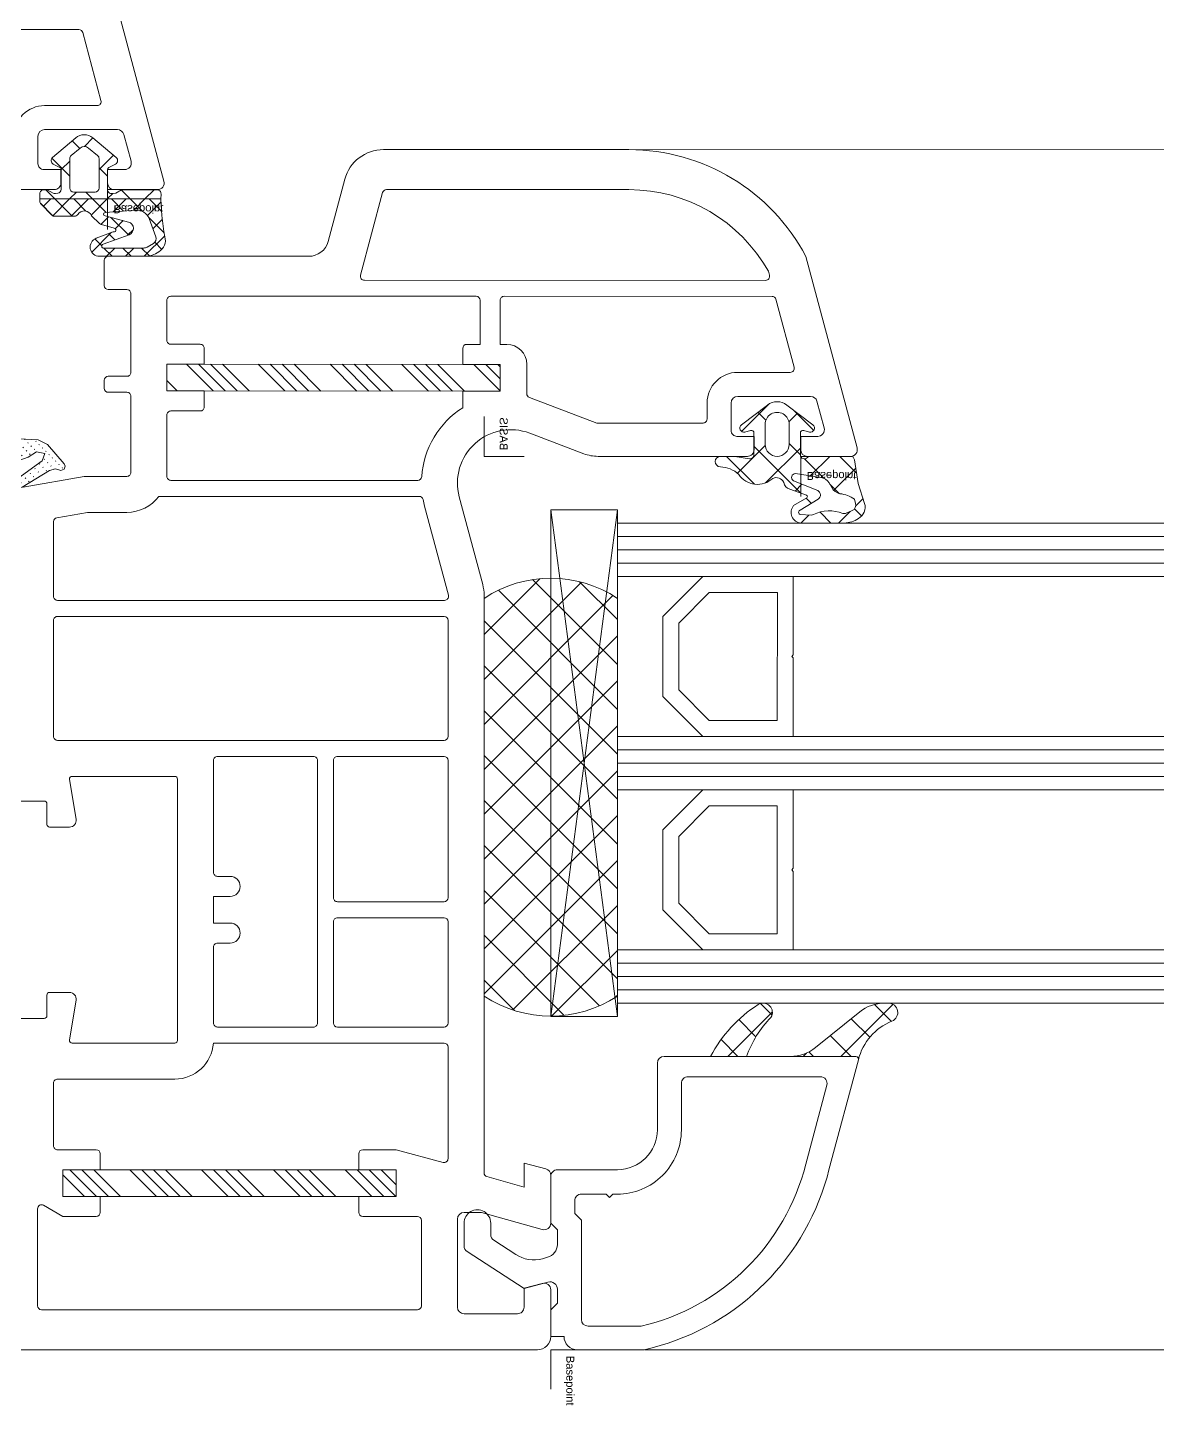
# Model space of a CAD drawing. Header units: millimetres. Extents: x 2258 to 5600, y 711 to 2563.
# Drawn here: x 2734.311 to 2737.586, y 2005.667 to 2009.659 of the extents above; entities that cross this region are included whole.
import ezdxf

# ---------------------------------------------------------------- set-up
doc = ezdxf.new("R2010")
doc.units = ezdxf.units.MM
for name, color, linetype, lineweight in [('FP_A_DOOR_WIN', 140, 'Continuous', 18), ('PQI-A-IN-ELEV-LGHT', 201, 'Continuous', 5), ('WAL', 7, 'Continuous', 30)]:
    doc.layers.add(name, color=color, linetype=linetype, lineweight=lineweight)
doc.styles.get("Standard").update_dxf_attribs({"font": 'arial.ttf'})
pattern_1 = [(135, (-4.599427157802303, -2.000253202709217), (1.414213562373095, 1.414213562373094), []), (44.99999999999997, (-4.599427157802303, -2.000253202709217), (1.414213562373095, -1.414213562373095), [])]

# ---------------------------------------------------------------- blocks, each defined once
blk = doc.blocks.new('*X86')
at = {"color": 0}
for p, q in [((31.19993464295712, -72.6786784701504), (31.97808007457636, -71.90053303853117)), ((32.67215374721784, -73.90053303853122), (34.67215374721786, -71.9005330385312)), ((33.5701797472178, -73.90053303853122), (35.57017974721782, -71.9005330385312)), ((34.46820574721787, -73.90053303853122), (36.46820574721791, -71.9005330385312)), ((35.36623374721781, -73.90053303853122), (37.36623374721785, -71.9005330385312)), ((38.06030741985939, -73.90053303853117), (40.06030741985934, -71.9005330385312)), ((38.95833341985932, -73.9005330385312), (40.95833341985929, -71.9005330385312)), ((39.85635941985942, -73.90053303853117), (41.85635941985938, -71.9005330385312)), ((40.75438741985936, -73.90053303853117), (42.75438741985934, -71.9005330385312)), ((43.44846109250081, -73.9005330385312), (45.44846109250085, -71.90053303853117)), ((44.34648709250078, -73.9005330385312), (46.34648709250081, -71.90053303853117)), ((45.24451309250085, -73.9005330385312), (47.24451309250087, -71.90053303853117)), ((46.14254109250079, -73.9005330385312), (48.14254109250082, -71.90053303853117)), ((48.83661476514236, -73.9005330385312), (50.83661476514234, -71.90053303853122)), ((49.73464076514229, -73.90053303853122), (51.73464076514229, -71.90053303853122)), ((50.6326667651424, -73.9005330385312), (52.63266676514238, -71.90053303853122)), ((51.53069476514231, -73.90053303853122), (53.53069476514233, -71.90053303853122)), ((54.22476843778382, -73.90053303853122), (56.19992510621398, -71.92537637010105)), ((55.12279443778377, -73.90053303853122), (56.19992510621395, -72.82340237010098)), ((56.02082043778384, -73.90053303853122), (56.19992510621395, -73.72142837010112))]:
    blk.add_line(p, q, dxfattribs=at)
blk = doc.blocks.new('*X87')
at = {"color": 0}
for p, q in [((23.39988581483212, -13.12680322657752), (25.02614989936285, -11.50053914204682)), ((23.92417589936278, -13.50053914204682), (25.92417589936281, -11.50053914204682)), ((24.82220189936285, -13.50053914204682), (26.82220189936288, -11.50053914204682)), ((25.72022989936281, -13.50053914204682), (27.72022989936284, -11.50053914204682)), ((28.41430357200433, -13.50053914204685), (30.41430357200435, -11.50053914204682)), ((29.3123295720043, -13.50053914204685), (31.31232957200428, -11.50053914204685)), ((30.21035557200438, -13.50053914204685), (32.21035557200437, -11.50053914204682)), ((31.10838357200433, -13.50053914204685), (33.1083835720043, -11.50053914204685)), ((33.80245724464581, -13.50053914204682), (35.80245724464584, -11.50053914204682)), ((34.70048324464577, -13.50053914204682), (36.7004832446458, -11.50053914204682)), ((35.59850924464585, -13.50053914204682), (37.59850924464587, -11.50053914204682)), ((36.49653724464579, -13.50053914204682), (38.49653724464583, -11.50053914204682)), ((39.19061091728729, -13.50053914204682), (41.19061091728729, -11.50053914204679)), ((40.08863691728726, -13.50053914204682), (42.08863691728722, -11.50053914204682)), ((40.98666291728732, -13.50053914204682), (42.98666291728733, -11.50053914204679)), ((41.88469091728729, -13.50053914204682), (43.88469091728725, -11.50053914204682)), ((44.57876458992878, -13.50053914204682), (46.57876458992881, -11.50053914204682)), ((45.47679058992874, -13.50053914204682), (47.47679058992878, -11.50053914204682)), ((46.37481658992881, -13.50053914204682), (48.37481658992886, -11.50053914204682)), ((47.27284458992878, -13.50053914204682), (48.39987818543757, -12.37350554653801))]:
    blk.add_line(p, q, dxfattribs=at)
blk = doc.blocks.new('*X88')
at = {"color": 0}
for p, q in [((54.99985186402648, -31.087261134794), (61.00601975375861, -25.08109324506187)), ((54.99985186402648, -27.71966508939307), (57.27450227647316, -25.44501467694639)), ((54.99985186402648, -34.45485718019493), (63.6577245844264, -25.79698445979503)), ((64.99985186402648, -33.32389141001726), (57.15847075292793, -25.48251029891871)), ((64.99985186402648, -29.95629536461633), (60.06881868517122, -25.02526218576104)), ((64.99985186402648, -36.6914874554182), (54.99985186402648, -26.69148745541818)), ((64.99985186402648, -26.5886993192154), (64.83690520496697, -26.42575266015587)), ((54.99985186402648, -37.82245322559585), (64.99985186402648, -27.82245322559587)), ((64.99985186402648, -40.05908350081911), (54.99985186402648, -30.05908350081912)), ((54.99985186402648, -41.19004927099679), (64.99985186402648, -31.1900492709968)), ((64.99985186402648, -43.42667954622004), (54.99985186402648, -33.42667954622005)), ((54.99985186402648, -44.55764531639772), (64.99985186402648, -34.55764531639772)), ((64.99985186402648, -46.794275591621), (54.99985186402648, -36.79427559162097)), ((54.99985186402648, -47.92524136179865), (64.99985186402648, -37.92524136179866)), ((64.99985186402648, -50.16187163702193), (54.99985186402648, -40.1618716370219)), ((54.99985186402648, -51.29283740719959), (64.99985186402648, -41.29283740719959)), ((64.99985186402648, -53.52946768242285), (54.99985186402648, -43.52946768242285)), ((54.99985186402648, -54.6604334526005), (64.99985186402648, -44.66043345260053)), ((64.66525748148851, -56.56246934528583), (54.99985186402648, -46.89706372782377)), ((56.06869944130799, -56.95918192071993), (64.99985186402648, -48.02802949800145)), ((62.29639050405407, -57.56119841325233), (54.99985186402648, -50.26465977322471)), ((58.64072724525436, -57.75475016217449), (64.99985186402648, -51.39562554340239)), ((59.1885293800865, -57.82093333468568), (54.99985186402647, -53.63225581862565)), ((62.16959604598446, -57.59347740684532), (64.99985186402645, -54.76322158880331))]:
    blk.add_line(p, q, dxfattribs=at)
blk = doc.blocks.new('BASIS')
for q in [(0, 2.998156985077132), (3, 0)]:
    blk.add_line((0, 0), q)
blk.add_text('BASIS', height=0.6).set_placement((0.45, 1.17))
blk = doc.blocks.new('GLASDATABASE6')
for p, q in [((-35, 0), (-35, 60)), ((-34, 0), (-34, 60)), ((-33, 0), (-33, 60)), ((-19, 0), (-19, 60)), ((-18, 0), (-18, 60)), ((-17, 0), (-17, 60)), ((-3, 0), (-3, 60)), ((-2, 0), (-2, 60)), ((-1, 0), (-1, 60)), ((1, 0), (-37, -5)), ((1, -5), (-37, 0))]:
    blk.add_line(p, q)
for points in [[(-32, 0), (-32, 60), (-36, 60), (-36, 0)], [(-32, 13.2), (-26.12, 13.2), (-26, 13.1), (-25.88, 13.2), (-20, 13.2), (-20, 60), (-32, 60)], [(-16, 0), (-16, 60), (-20, 60), (-20, 0)], [(-16, 13.2), (-10.12, 13.2), (-10, 13.1), (-9.879999999999999, 13.2), (-4, 13.2), (-4, 60), (-16, 60)], [(0, 0), (0, 60), (-4, 60), (-4, 0)], [(-21.2, 12), (-21.2, 6.897056274847714), (-23.49705627484771, 4.6), (-28.50294372515229, 4.6), (-30.8, 6.897056274847714), (-30.8, 12)], [(-5.2, 12), (-5.2, 6.897056274847714), (-7.497056274847714, 4.6), (-12.50294372515229, 4.6), (-14.8, 6.897056274847714), (-14.8, 12)], [(-20, 6.4), (-23, 3.4), (-29, 3.4), (-32, 6.4), (-32, 0), (-20, 0)], [(-4, 6.4), (-7, 3.4), (-13, 3.4), (-16, 6.4), (-16, 0), (-4, 0)], [(1, 0), (1, -5), (-37, -5), (-37, 0)], [(0, 0), (0, 0)], [(0, 0), (0, 0)]]:
    blk.add_lwpolyline(points, close=True)
blk.add_blockref('BASIS', (5, -10))
blk = doc.blocks.new('BASEPOINT')
for p, q in [((0.0001424139276124947, -6.579969547004794e-08), (0.0001424139276124947, 2.998156919277449)), ((-7.890404418731123e-08, 0.0005381883725030789), (2.956911949821283, 0.0005381883725030789))]:
    blk.add_line(p, q)
blk.add_text('Basepoint', height=0.6).set_placement((0.4501424139276011, 1.169999934200292))
blk = doc.blocks.new('PRJ_INSERT_85_593613108106', base_point=(-0.0001424139276196001, -0.004747371343455598))
h = blk.add_hatch()
h.set_pattern_fill('NETZ', color=256, scale=2, angle=45, style=0)
h.set_pattern_definition([(45, (-0.01389161445933955, -1.505601863530956), (-1.414213562373095, 1.414213562373095), []), (135, (-0.01389161445933955, -1.505601863530956), (-1.414213562373095, -1.414213562373095), [])])
edge = h.paths.add_edge_path()
edge.add_line((-0.0240104108701189, -0.1176216631265561), (-0.02389214782785132, -1.751249792745625))
edge.add_arc((0.176107851648112, -1.75123531416989), 0.2000000000000078, 180.0041478063841, 284.6764953794309)
edge.add_line((0.2267800752628091, -1.944709668423684), (0.6662781662196124, -1.829602187491183))
edge.add_arc((0.7353653404599072, -2.121538759978421), 0.3000000000000194, -52.53205809224312, 103.31418005131201, ccw=False)
edge.add_line((0.9178605716399488, -2.359646908928653), (-1.032212942825495, -3.85425815348097))
edge.add_arc((-1.764438559540167, -2.898896826528244), 1.203690001125745, 232.53205809223311, 307.467941905729, ccw=False)
edge.add_line((-2.496664176288846, -3.854258153455021), (-4.446737690726678, -2.359646908923963))
edge.add_arc((-4.264242459540242, -2.121538759978421), 0.3000000000000488, 76.68581994565773, 232.5320580907248, ccw=False)
edge.add_line((-4.1951552852845, -1.829602187494856), (-3.754900199323771, -1.945429745507347))
edge.add_arc((-3.704013472912607, -1.752011698068372), 0.1999999999999996, 255.2599722088741, 359.995858140213)
edge.add_line((-3.50401347343518, -1.752026155886369), (-3.50389584668028, -0.1248545592313093))
edge.add_arc((-3.803895845896363, -0.1248328725041574), 0.2999999999999975, 359.9958581402137, 459.1023245148401)
edge.add_line((-3.851355283976659, 0.1713893443147754), (-4.950727937464706, -0.004747371343256646))
edge.add_line((-4.950727937464762, -0.004747371343455598), (-6.019494441510773, -0.004747371343455598))
edge.add_arc((-6.019494441510801, 0.3901827702591163), 0.3949301416024085, 90.86448907829413, 270, ccw=False)
edge.add_arc((-6.056325811742113, 2.831071823694401), 2.046236776290232, 270.8644890782956, 313.733955939445)
edge.add_arc((-3.235014049410665, 0.3910060758626059), 1.703948823724965, 47.60407214988021, 145.64615927907, ccw=False)
edge.add_arc((-1.818596038702026, 2.185603647068319), 0.5992585253156713, 243.4847385784447, 336.7256777994012)
edge.add_arc((-0.6937920954793526, 1.889229801669899), 0.5773938121432611, 101.3565231042486, 174.0765815545262, ccw=False)
edge.add_line((-0.807488696739938, 2.455318749771777), (0.4321151604429616, 2.91258050951609))
edge.add_arc((0.4042534404612752, 3.008796542204436), 0.1001688593658202, 286.1496740795777, 418.7666157249806)
edge.add_line((0.4561935295836292, 3.094447155328908), (-0.5301651129944958, 3.688188095422895))
edge.add_arc((0.08463363531393497, 4.198628143283713), 0.7990785589550591, 94.5471078223564, 219.7013401903247, ccw=False)
edge.add_line((0.02128370902698862, 4.995191593500294), (3.273977838970836, 4.995191593500294))
edge.add_arc((3.190313730691287, 2.884058543274023), 2.112790202261629, 57.025055787439385, 87.73055840337202, ccw=False)
edge.add_arc((3.811591897999278, 3.784437519225321), 1.019785715748104, -14.620117531584583, 58.775147166172076, ccw=False)
edge.add_line((4.798357569195446, 3.527034302087941), (4.309732996441539, 2.034955997797177))
edge.add_line((4.309732996441539, 2.034955997797397), (4.03074818194969, 0.2489522450542268))
edge.add_arc((3.73434259077726, 0.2952526286567263), 0.3000000000000048, 270, 351.12179201912636, ccw=False)
edge.add_line((3.73434259077726, -0.004747371343455598), (0.6691997514491135, -0.004747371343455598))
edge.add_arc((0.6660394447463887, 0.1952276582528611), 0.2000000000012296, 218.7302940812033, 270.90539886077505, ccw=False)
edge.add_arc((0.2759895883438048, -0.1175999452630094), 0.3000000000000096, 38.73029408120549, 180.004147806382)
edge = h.paths.add_edge_path(flags=16)
edge.add_line((-2.664434219540112, -0.9045969161272751), (-2.664434219540055, -2.403154883810842))
edge.add_arc((-1.764424589540113, -2.403154883820207), 0.9000096299999143, 179.9999999994043, 359.9999999994042)
edge.add_line((-0.8644149595402268, -2.403154883829529), (-0.8644149595402268, -0.9045969161273746))
edge.add_arc((-1.764424589540113, -0.9045969161272751), 0.9000096299999569, 359.999999999996, 539.9999999999959)
edge = h.paths.add_edge_path(flags=16)
edge.add_line((-0.3894343082299656, 1.287793481836616), (1.514444910504039, 1.59245111498474))
edge.add_arc((1.441464115708982, 2.388690849935756), 0.7995773332978271, 275.2369160763339, 330.0179049878408)
edge.add_line((2.134043299175914, 1.989118595453419), (2.334665857769664, 2.336576481195607))
edge.add_arc((3.200735669359688, 1.836488610403649), 1.000082395135983, 105.00125677328151, 149.9969123307154, ccw=False)
edge.add_arc((2.817837540776395, 4.784741049308195), 1.986129615232382, 273.5805314967321, 307.4968943447179)
edge.add_line((4.026831232525524, 3.208972950311818), (4.116453730084118, 3.520914097162404))
edge.add_arc((3.714071713722888, 3.658630433182452), 0.4252964569540799, 341.1063499677235, 429.1150177702562)
edge.add_line((3.865686975933727, 4.055984039636769), (3.360857569195446, 4.277376194330373))
edge.add_arc((3.279889148906364, 3.989518184018834), 0.2990286260288841, 74.2898211115462, 111.3312844558565)
edge.add_arc((2.169077541172896, 6.941476150272592), 2.855035152545496, 244.8656263946021, 290.5467696793404, ccw=False)
edge.add_arc((0.7969451800828438, 4.101175200592252), 0.3012688786273377, 58.03832915147904, 89.68804039216)
edge.add_line((0.7985854973570667, 4.402439613672414), (-0.04200211860974434, 4.361434002252736))
edge.add_arc((0.03461850688779577, 4.18942321770669), 0.1883040898435154, 114.0101430210588, 244.9205428975376)
edge.add_line((-0.04519883491832388, 4.018872280450978), (1.321959101177868, 3.195910473200001))
edge.add_arc((1.117509373383996, 2.893382174622047), 0.3651343076671621, -64.05102949447428, 55.949028899594225, ccw=False)
edge.add_line((1.277281366802868, 2.565059204431691), (-0.5472955536418169, 1.818419016736229))
edge.add_arc((-0.3934616876832706, 1.57538998515588), 0.2876247007937646, 122.3332194484655, 270.8022933547232)
for points in [[(-2.496664176288846, -3.854258153455021, 0.339142292364), (-1.032212942825481, -3.854258153480941), (0.9178605716399488, -2.359646908928653, 0.8086737724611405), (0.6662781662196267, -1.829602187491219), (0.2267800752628091, -1.944709668423684, -0.4913693427341452), (-0.02389214782783711, -1.751249792745512), (-0.0240104108701189, -0.1176216631265561, -0.708523374386479), (0.5100195021847185, 0.07009661684605817, 0.2316730953534543), (0.6691997514491277, -0.004747371343455598), (3.73434259077726, -0.004747371343455598, 0.3695233403091967), (4.030748181949662, 0.2489522450541699), (4.309732996441539, 2.034955997797397), (4.798357569195446, 3.527034302087941, 0.3316638372042809), (4.340246759869274, 4.656496544214406, 0.1347854679543906), (3.273977838970836, 4.995191593500294), (0.02128370902698862, 4.995191593500294, 0.6077360405967449), (-0.5301651129944958, 3.688188095422902), (0.4561935295836292, 3.094447155328908, -0.6532414826529297), (0.4321151604430042, 2.912580509515919), (-0.807488696739938, 2.455318749771777, 0.3283967986449405), (-1.26810304024059, 1.948816318842091, -0.4308798185662256), (-2.086126721881215, 1.649377842279591, 0.4559480533225359), (-4.641740328993137, 1.352547946092727, -0.1892659076963614), (-6.025452992789724, 0.785067959159278, 0.9924842238198461), (-6.019494441510801, -0.004747371343455598), (-4.950727937464762, -0.004747371343455598), (-3.851355283976659, 0.1713893443147754, -0.4615697110583747), (-3.50389584668028, -0.1248545592313803), (-3.50401347343518, -1.752026155886369, -0.4917135655221725), (-3.754900199323743, -1.945429745507454), (-4.1951552852845, -1.829602187494856, 0.8086737724720517), (-4.44673769072665, -2.359646908923878)], [(-0.3894343082299656, 1.287793481836616), (1.514444910504039, 1.592451114984669, 0.2436858438149983), (2.134043299175914, 1.989118595453419), (2.334665857769664, 2.336576481195607, -0.1988926612234861), (2.941874109722789, 2.802488346429982, 0.1490779346963349), (4.026831232525524, 3.208972950311818), (4.116453730084118, 3.520914097162404, 0.404070220630384), (3.865686975933727, 4.055984039636769), (3.360857569195446, 4.277376194330373, 0.1630460638099448), (3.171114527203258, 4.268061180444874, -0.2020038447891081), (0.9564224114195667, 4.356772442194142, 0.1389825561770618), (0.7985854973570667, 4.402439613672414), (-0.04200211860973013, 4.361434002252736, 0.6426690475485356), (-0.04519883491832388, 4.018872280450978), (1.321959101177868, 3.195910473200001, -0.577350608912599), (1.277281366802868, 2.565059204431691), (-0.5472955536417885, 1.818419016736243, 0.7567679501140765)], [(-2.664434219540112, -0.9045969161272751), (-2.664434219539999, -2.403154883810657, 0.9999999999999997), (-0.8644149595402268, -2.403154883829529), (-0.8644149595402268, -0.9045969161272751, 1)]]:
    blk.add_lwpolyline(points, format="xyb", close=True)
blk.add_blockref('BASEPOINT', (-0.0001424139276196001, -0.004747371343455598))
blk = doc.blocks.new('PRJ_INSERT_84_593613108109', base_point=(-0.0001424139276124947, 6.579969635822636e-08))
h = blk.add_hatch()
h.set_pattern_fill('NETZ', color=256, scale=2, angle=-135, style=0)
h.set_pattern_definition(pattern_1)
edge = h.paths.add_edge_path()
edge.add_arc((-25.2986551748821, 25.33685661379517), 0.7009491730178186, 21.51182172263535, 179.9580202232992)
edge.add_line((-25.99960415975543, 25.33737018892023), (-25.99960415975543, 25.04407319476772))
edge.add_arc((-22.99300567432547, 25.04730335869381), 3.006600220606113, 180.0615561704665, 218.4438120667934)
edge.add_line((-25.34782986281486, 23.17795910793259), (-22.66887832759071, 19.87456954780984))
edge.add_arc((-24.99886901093642, 17.98482262943097), 3.000000000000037, 9.094947017729282e-13, 39.0438988427839, ccw=False)
edge.add_line((-21.99886901093638, 17.98482262943102), (-21.99960415975543, 22.89588363291494))
edge.add_arc((-21.80286819986766, 22.89686949340595), 0.1967384299873035, 73.53864963038978, 180.2871115812252, ccw=False)
edge.add_arc((-20.77735667004206, 27.1363973986147), 4.165315481917134, 201.7354703606924, 256.536940679372, ccw=False)
h = blk.add_hatch()
h.set_pattern_fill('NETZ', color=256, scale=2, angle=-135, style=0)
h.set_pattern_definition(pattern_1)
edge = h.paths.add_edge_path()
edge.add_arc((-25.29884118967663, 15.92990097243664), 0.6999557455590304, 57.98631243675442, 211.9210534334455, ccw=False)
edge.add_arc((-19.3226781381968, 22.23154655800048), 8.000000000000085, 225.5218146126667, 250.4566767224353)
edge.add_line((-21.99883435313792, 14.69243600613606), (-21.99883435313792, 11.99243600613607))
edge.add_arc((-17.18761768759084, 21.15341065885029), 10.347524457111, 212.7227798498215, 242.2921684265773, ccw=False)
for points in [[(-24.64653276932265, 25.5938899021485, 0.8276115379937076), (-25.99960415975543, 25.33737018892023), (-25.99960415975543, 25.04407319476772, 0.1690577026555226), (-25.34782986281486, 23.17795910793259), (-22.66887832759071, 19.87456954780984, -0.172028633719733), (-21.99886901093638, 17.98482262943102), (-21.99960415975543, 22.89588363291494, -0.502665873903851), (-21.74711872695017, 23.08554383215738, -0.2437805197364005)], [(-2.9996041597554, -0.0002532027091888267), (-0.9996041597554282, -0.0002532027091888267), (-0.9996041597554282, 0.9997467972908112, 0.4142135623730953), (0.0003958402445718434, 1.999746797290811), (0.0003958402445718434, 6.99968576213459, 0.2754497923217082), (-12.95498746053668, 20.72978830119703), (-13.4987801833969, 20.87547921919773), (-21.74711872695017, 23.08554383215738, 0.4908735731119964), (-21.99960363186992, 22.89235716621636), (-21.99960415975543, 8.498831269947061, 0.4134286014123665), (-21.49878018514605, 7.99883126994709), (-16.49917691366168, 7.99895334025959, -0.4140724336333067), (-13.4993600191304, 4.99901437541584), (-13.4997262300679, 0.4997467972908396, 0.4145422967863972), (-12.99972623005545, -0.0002532027091888267), (-9.4996041597554, -0.0002532027091888267), (-8.999604159755428, 0.4997467972908112), (-7.900301253550346, 0.4997467972908112, -0.3394542588633756), (-6.934375427261251, -0.2414341576066761), (-6.833775398766115, -0.616878575193482, -0.2125565616700221), (-7.151913544625224, -2.625523775487352), (-8.221519635700396, -4.272572720216715, -0.2539676464749438), (-8.64085491967311, -4.500253202709189), (-9.4996041597554, -4.500253202709189, 0.9999999999999998), (-9.499604159755428, -6.500253202709189), (-7.793416178963419, -6.500253202709189, 0.2539676464749436), (-7.374080894990705, -6.272572720216715), (-4.599604159755422, -2.000253202709189), (-5.080515119112796, -0.2054690684707623, -0.4931454260313039), (-4.539383952963, 0.4997467972908112), (-3.499604159755428, 0.4997467972908112)], [(-11.42529910746382, 4.398301554569116), (-11.67521772063223, 4.648220167737549), (-11.67518934724402, 4.99681561511963, 0.4143806464059874), (-16.47699159288866, 9.798953292317549), (-19.97463643905309, 9.798867893821665, -0.4142192835227657), (-20.47464864704703, 10.29886545226626), (-20.47469716813362, 20.23598399228959, -0.4931444461757075), (-19.84529152645141, 20.71895038669777), (-13.92035110165813, 19.13141841279122, -0.2806694375655193), (-1.775433314866724, 6.796828412494932), (-1.775433314866724, 2.799947168277612, -0.4141795785361847), (-2.27537530013138, 2.299947171643282), (-9.721617126769878, 2.299083188139662), (-10.22101444201963, 1.799746797290851), (-11.17540886933981, 1.799746797290823, -0.4142374021652741), (-11.67540886768362, 2.299787494018688), (-11.67525840742312, 4.148342254609815)], [(-25.89294784582112, 15.55979919337321, -0.7949711117343725), (-24.92777936059083, 16.52340848269796, 0.1092301940154678), (-21.99883435313792, 14.69243600613606), (-21.99883435313792, 11.99243600613607, -0.1297415055080829)]]:
    blk.add_lwpolyline(points, format="xyb", close=True)
blk.add_blockref('BASEPOINT', (-0.0001424139276124947, 6.579969635822636e-08))
blk = doc.blocks.new('PRJ_INSERT_77_593613123138', base_point=(370.0591615602781, 296.904111493457))
h = blk.add_hatch()
h.set_pattern_fill('ACAD_ISO07W100', color=256, scale=0.1, angle=45, style=0)
h.set_pattern_definition([(45.00000000000001, (96.33290821566521, -202.4814861769743), (0.3535533905932738, -0.3535533905932737), [0.05, -0.3])])
h.paths.add_polyline_path([(370.2626288746902, 307.2572055504933), (370.3826278046902, 306.9672046304934), (371.4626296346902, 306.5772052504933), (372.4226287246902, 306.0372043304934), (372.7726271946902, 306.0272021904933), (372.9026282646902, 306.2272067704934), (372.0326293346902, 308.7072025004933), (372.2526267346902, 308.8172031104933), (372.3726294846903, 309.1872058604933), (372.2526267346902, 309.3972049404933), (372.0326293346902, 309.5072055504933), (371.7226279546902, 309.4172092104934), (370.4026282646902, 311.2372012804934), (369.8526290246903, 311.4372058604934), (369.7226279546902, 310.8272052504934), (370.1226294846903, 310.1872058604934), (370.3826278046902, 309.4872012804933), (370.4926284146902, 308.7372012804933), (370.4526275046902, 307.9872012804933)], flags=16)
h.paths.add_polyline_path([(370.5926268946902, 306.0872073804933), (370.0526297946902, 305.7572055504933), (369.9726279546902, 305.1272006704933), (370.1626265846902, 304.3872028004934), (368.4726279546902, 304.1872058604933), (368.8226264346902, 310.9472079904934), (369.1726287246902, 311.6572070804933), (370.6226294846903, 312.8972049404934), (370.8026297946902, 312.9672046304934), (371.0326293346902, 312.8872028004933), (371.1226294846903, 312.6472049404934), (370.9926284146902, 312.2372012804934), (371.1126273446902, 311.7972064704933), (372.3826278046902, 309.7572055504933), (372.6426299446903, 308.6872058604933), (373.5926268946902, 306.1372028004934), (372.9926284146902, 305.3472018904934), (372.0026267346902, 305.4772067704934), (371.1226294846903, 305.9672046304934)])
h = blk.add_hatch()
h.set_pattern_fill('ANSI37', color=256, scale=0.5, style=0)
h.set_pattern_definition([(45.00000000000001, (96.33290821566521, -202.4814861769743), (1.122532015133644, -1.122532015133644), []), (315, (96.33290821566521, -202.4814861769743), (-1.122532015133644, -1.122532015133644), [])])
edge = h.paths.add_edge_path()
edge.add_arc((364.2139190631738, 297.402952210202), 0.4999999999999765, 120.8947328406612, 276.9882955879087)
edge.add_line((364.2747523546797, 296.9066666969694), (365.8291620202781, 297.0972018904934))
edge.add_line((365.8291620202781, 297.0972018904934), (366.0591615602781, 296.9372058604933))
edge.add_line((366.0591615602781, 296.9372058604933), (366.0591615602781, 295.5872073804933))
edge.add_line((366.0591615602781, 295.5872073804933), (365.9691614102782, 295.3772044804933))
edge.add_line((365.9691614102782, 295.3772044804933), (365.3991617102781, 294.9572025004933))
edge.add_line((365.3991617102781, 294.9572025004933), (365.3091615602781, 294.7272067704934))
edge.add_line((365.3091615602781, 294.7272067704934), (365.3691610302782, 294.5572047904934))
edge.add_line((365.3691610302782, 294.5572047904934), (365.4191621702781, 294.5072055504933))
edge.add_line((365.4191621702781, 294.5072055504933), (367.4191621702781, 292.8372073804933))
edge.add_line((367.4191621702781, 292.8372073804933), (368.6991609502782, 292.8372073804933))
edge.add_line((368.6991609502782, 292.8372073804933), (370.6991609502782, 294.5072055504933))
edge.add_line((370.6991609502782, 294.5072055504933), (370.8091615602781, 294.7272067704934))
edge.add_line((370.8091615602781, 294.7272067704934), (370.7191614102782, 294.9572025004933))
edge.add_line((370.7191614102782, 294.9572025004933), (370.1491617102781, 295.3772044804933))
edge.add_line((370.1491617102781, 295.3772044804933), (370.0591615602781, 295.5872073804933))
edge.add_line((370.0591615602781, 295.5872073804933), (370.0591615602781, 296.9372058604933))
edge.add_line((370.0591615602781, 296.9372058604933), (370.2891611002781, 297.0972018904934))
edge.add_line((370.2891611002781, 297.0972018904934), (371.8341112121234, 296.9078259892771))
edge.add_arc((371.894944577482, 297.404111493457), 0.5000000000000268, 263.0116958858569, 406.2845243053848)
edge.add_line((372.2404834077912, 297.7655017489269), (371.1091608002781, 298.8472018904934))
edge.add_line((371.1091608002781, 298.8472018904934), (370.1626265846902, 304.3872028004934))
edge.add_line((370.1626265846902, 304.3872028004934), (368.4726279546902, 304.1872058604933))
edge.add_line((368.4726279546902, 304.1872058604933), (368.8197329087203, 299.1406875398265))
edge.add_arc((368.3216274998939, 299.0972018904934), 0.4999999999999836, 270, 364.9893918508951, ccw=False)
edge.add_line((368.3216274998939, 298.5972018904934), (365.3291620202781, 298.5972018904934))
edge.add_line((365.3291620202781, 298.5972018904934), (365.1691621702781, 298.5572086004934))
edge.add_line((365.1691621702781, 298.5572086004934), (363.957187878871, 297.8320082659878))
h.paths.add_polyline_path([(369.2591623202782, 296.5972018904934), (369.1491617102781, 296.8372073804933), (368.9591630902781, 296.8972049404933), (367.1591600302781, 296.8972049404933), (366.8591608002781, 296.5972018904934), (366.8591608002781, 294.6072040204933), (366.9691614102782, 294.3772044804933), (367.8691629302782, 293.4972034104933), (368.2491601902781, 293.4972034104933), (369.1491617102781, 294.3772044804933), (369.2591623202782, 294.6072040204933)], flags=16)
for points in [[(370.5926268946902, 306.0872073804933), (370.0526297946902, 305.7572055504933), (369.9726279546902, 305.1272006704933), (370.1626265846902, 304.3872028004934), (368.4726279546902, 304.1872058604933), (368.8226264346902, 310.9472079904934), (369.1726287246902, 311.6572070804933), (370.6226294846903, 312.8972049404934), (370.8026297946902, 312.9672046304934), (371.0326293346902, 312.8872028004933), (371.1226294846903, 312.6472049404934), (370.9926284146902, 312.2372012804934), (371.1126273446902, 311.7972064704933), (372.3826278046902, 309.7572055504933), (372.6426299446903, 308.6872058604933), (373.5926268946902, 306.1372028004934), (372.9926284146902, 305.3472018904934), (372.0026267346902, 305.4772067704934), (371.1226294846903, 305.9672046304934)], [(370.2626288746902, 307.2572055504933), (370.3826278046902, 306.9672046304934), (371.4626296346902, 306.5772052504933), (372.4226287246902, 306.0372043304934), (372.7726271946902, 306.0272021904933), (372.9026282646902, 306.2272067704934), (372.0326293346902, 308.7072025004933), (372.2526267346902, 308.8172031104933), (372.3726294846903, 309.1872058604933), (372.2526267346902, 309.3972049404933), (372.0326293346902, 309.5072055504933), (371.7226279546902, 309.4172092104934), (370.4026282646902, 311.2372012804934), (369.8526290246903, 311.4372058604934), (369.7226279546902, 310.8272052504934), (370.1226294846903, 310.1872058604934), (370.3826278046902, 309.4872012804933), (370.4926284146902, 308.7372012804933), (370.4526275046902, 307.9872012804933)], [(369.2591623202782, 296.5972018904934), (369.1491617102781, 296.8372073804933), (368.9591630902781, 296.8972049404933), (367.1591600302781, 296.8972049404933), (366.8591608002781, 296.5972018904934), (366.8591608002781, 294.6072040204933), (366.9691614102782, 294.3772044804933), (367.8691629302782, 293.4972034104933), (368.2491601902781, 293.4972034104933), (369.1491617102781, 294.3772044804933), (369.2591623202782, 294.6072040204933)]]:
    blk.add_lwpolyline(points, close=True)
blk.add_lwpolyline([(363.957187878871, 297.8320082659878, 0.8104602076721642), (364.2747523546797, 296.9066666969694), (365.8291620202781, 297.0972018904934), (366.0591615602781, 296.9372058604933), (366.0591615602781, 295.5872073804933), (365.9691614102782, 295.3772044804933), (365.3991617102781, 294.9572025004933), (365.3091615602781, 294.7272067704934), (365.3691610302782, 294.5572047904934), (365.4191621702781, 294.5072055504933), (367.4191621702781, 292.8372073804933), (368.6991609502782, 292.8372073804933), (370.6991609502782, 294.5072055504933), (370.8091615602781, 294.7272067704934), (370.7191614102782, 294.9572025004933), (370.1491617102781, 295.3772044804933), (370.0591615602781, 295.5872073804933), (370.0591615602781, 296.9372058604933), (370.2891611002781, 297.0972018904934), (371.8341112121234, 296.9078259892771, 0.7217059250208615), (372.2404834077912, 297.7655017489269), (371.1091608002781, 298.8472018904934), (370.1626265846902, 304.3872028004934), (368.4726279546902, 304.1872058604933), (368.8197329087203, 299.1406875398265, -0.4399552836846325), (368.3216274998939, 298.5972018904934), (365.3291620202781, 298.5972018904934), (365.1691621702781, 298.5572086004934)], format="xyb", close=True)
blk.add_blockref('BASEPOINT', (370.0591615602781, 296.904111493457))
blk = doc.blocks.new('244234EZ')
h = blk.add_hatch()
h.set_pattern_fill('NETZ', color=256, angle=45, style=0)
h.set_pattern_definition([(45, (0.01020141601271446, -1.498066991095954), (-0.7071067811865475, 0.7071067811865476), []), (135, (0.01020141601271446, -1.498066991095954), (-0.7071067811865476, -0.7071067811865475), [])])
h.paths.add_polyline_path([(4.008078502913222, 0.7015572627653923, -0.04835307895780901), (4.303823118820566, 3.532424224166834, 0.3319211071679742), (3.845955810543963, 4.662804514641349, 0.1614346972429617), (2.779686889645509, 5.001498133415765), (-0.6049478013112477, 5.001498133415764, 0.8315432364911673), (-0.8560341563469525, 3.648078988526671), (0.43162628173537, 3.153275400871819, -1.190626430510797), (0.5034884964394981, 2.88506940612011), (-0.4655004301875263, 2.625441762988365, 0.1296938749465605), (-0.5983473197203235, 2.549425338780542), (-1.20320037842088, 1.95383349108178, -0.6014879446624487), (-2.236571083833349, 1.864532395719669, 0.254498919795523), (-2.488499425651867, 2.001640413975412), (-3.957449179689695, 2.001624018348985, 0.1989094666118807), (-4.169577865607145, 1.913756052723637), (-4.994269180354968, 1.089064737975818, 0.1989123673796596), (-5.082137145999006, 0.8769327036198491), (-5.082137145999006, 0.7015447420383105)])
h.paths.add_polyline_path([(-0.1904933190871827, 1.719282615234464, -0.9176289392039193), (-0.19180589099426, 1.958971851091358), (1.570990037036942, 2.431272729874328, 0.7332383087249621), (1.612600442385188, 3.38408464420482), (-0.3194380188017371, 4.087288767571037, -1), (-0.2680883789091605, 4.378243357414789), (2.713463470503889, 4.377261227260397, -0.1340649279655961), (2.967535276667598, 4.307800217017941), (3.436031043195062, 4.031149930478546, -0.3557455022548623), (3.622162780758802, 3.527220637077858), (3.116654357907226, 2.175391108269227, -0.3353238355422854), (2.094986877438471, 1.535178095573969)], flags=16)
h = blk.add_hatch()
h.set_pattern_fill('NETZ', color=256, scale=2, angle=45, style=0)
h.set_pattern_definition([(45, (0.01020141601271446, -1.498066991095954), (-1.414213562373095, 1.414213562373095), []), (135, (0.01020141601271446, -1.498066991095954), (-1.414213562373095, -1.414213562373095), [])])
h.paths.add_polyline_path([(-5.082137145999006, 0.7015447420383105), (-5.082137145999004, 0.3112281275693158, 0.414213562373093), (-4.782330741885235, 0.01142172345554715), (-4.522599543124663, 0.01142172345554759), (-4.093796888527556, 0.2589747010733834, -0.1656801520669596), (-3.90396698270975, 0.296506003881801), (-3.740147452957411, 0.2745578532527244, -0.3757213696858283), (-3.479984788897567, -0.02278536033250367), (-3.479984788897565, -1.479957190332012, -0.2775501483931132), (-3.586238477402083, -1.65662532294509), (-4.07801553195808, -1.917579487461596, 0.5282092505925277), (-4.132923528191617, -2.410109730864405), (-2.393213548663183, -3.887433140998303, 0.3639584187452207), (-1.107596206292547, -3.887404740529248), (0.6502478399991928, -2.41239478329808, 0.5319777725554488), (0.5980307430605157, -1.917579487461598), (0.1062536885045181, -1.656625322945092, -0.2775501483931129), (-2.498001805406602e-16, -1.479957190332014), (-2.220446049250313e-16, 2.220446049250313e-16, -0.4537526242641983), (0.3398076201840398, 0.2973471933200025), (0.6100213742227064, 0.2611720864721001), (1.042437829558313, 0.01149901148442223), (3.710274358402263, 0.01134541035774284, 0.4227629273518383), (4.010165112804111, 0.3200571767091462, -0.006466251622778426), (4.008078502913222, 0.7015572627653923)])
h.paths.add_polyline_path([(-0.6398458862333795, -0.1163721789262142), (-0.6398458862333791, -2.328241489778694, -0.2217106168363308), (-0.7470235825400097, -2.558066551942032), (-1.418484304433663, -3.121419399609839, -0.3639357920318566), (-2.061189157707833, -3.121419399423907), (-2.732619361801749, -2.558092156067455, -0.2217106168363313), (-2.839797058108379, -2.328267093904119), (-2.839797058108379, -0.1161427283123513, -0.4142135610069876), (-2.539780287082981, 0.1838740413137141), (-0.9400615657120271, 0.1838740413137134, -0.4144359924756376)], flags=16)
blk.add_line((4.008078502913222, 0.7015572627653923), (-5.082137145999006, 0.7015447420383105))
for points in [[(0.5980307430605163, -1.917579487461598), (0.106253688504518, -1.656625322945092, -0.2775501483931128), (-2.532696274926138e-16, -1.479957190332014), (-2.237793284010081e-16, 0, -0.4537526242641983), (0.3398076201840396, 0.2973471933200025), (0.6100213742227064, 0.2611720864720999), (1.042437829558313, 0.01149901148442201), (3.710274358402264, 0.01134541035774284, 0.4227629273518251), (4.010165112804111, 0.320057176709134, -0.05483647592727152), (4.303823118820558, 3.532424224166802, 0.3319211071679828), (3.845955810543964, 4.662804514641348, 0.1614346972429613), (2.779686889645514, 5.001498133415765), (-0.6049490356474414, 5.001498133415764, 0.8315411525140167), (-0.8560362243681455, 3.648079783196039), (0.4316262817353702, 3.153275400871819, -1.190626430510805), (0.503488496439497, 2.88506940612011), (-0.4655004301875271, 2.625441762988365, 0.1296938749465612), (-0.5983473197203246, 2.549425338780541), (-1.20320037842088, 1.95383349108178, -0.6014879446624485), (-2.236571083833349, 1.864532395719669, 0.2544989197955225), (-2.488499425651866, 2.001640413975412), (-3.957449179689696, 2.001624018348985, 0.198909466611881), (-4.169577865607146, 1.913756052723636), (-4.99426918035497, 1.089064737975816, 0.1989123673796582), (-5.082137145999006, 0.8769327036198482), (-5.082137145999004, 0.3112281275693167, 0.4142135623730955), (-4.782330741885233, 0.01142172345554715), (-4.522599543124662, 0.01142172345554737), (-4.093796888527556, 0.2589747010733832, -0.1656801520669623), (-3.903966982709747, 0.2965060038818006), (-3.740147452957409, 0.2745578532527242, -0.375721369685827), (-3.479984788897567, -0.02278536033250411), (-3.479984788897565, -1.479957190332013, -0.2775501483931143), (-3.586238477402084, -1.65662532294509), (-4.078015531958083, -1.917579487461597, 0.5319777725554453), (-4.130232628896758, -2.412394783298078), (-2.393213548663189, -3.887433140998297, 0.363945910752088), (-1.107630052569438, -3.887433140998297), (0.6502478399991929, -2.41239478329808, 0.5319777725554476)], [(-0.2680883789091604, 4.378243357414789, 0.9999999999999986), (-0.3194380188017389, 4.087288767571038), (1.612600442385188, 3.38408464420482, -0.7332383087249624), (1.570990037036942, 2.431272729874328), (-0.191805890994261, 1.958971851091358, 0.9176289392038998), (-0.1904933190871827, 1.719282615234464), (2.094986877438495, 1.535178095573968, 0.3353238355422945), (3.116654357907246, 2.17539110826928), (3.622162780758808, 3.527220637077873, 0.3557455022548545), (3.436031043195058, 4.031149930478548), (2.96753527666759, 4.307800217017945, 0.1340649279655952), (2.713463470503881, 4.377261227260397)], [(-2.73261936180175, -2.558092156067455), (-2.061202087405254, -3.121408551459724, 0.3639549067525167), (-1.41847137451463, -3.121408551459724), (-0.7470235825400102, -2.558066551942032, 0.2217106168363309), (-0.6398458862333791, -2.328241489778695), (-0.6398458862333795, -0.1161137516550361, 0.4139911672486105), (-0.939864196780254, 0.1838740413137134), (-2.53980926513963, 0.1838740413137141, 0.4141569862246464), (-2.839797058108379, -0.1161137516550361), (-2.839797058108379, -2.328267093904119, 0.2217106168363308)]]:
    blk.add_lwpolyline(points, format="xyb", close=True)
blk.add_blockref('BASEPOINT', (8.881784197001252e-15, -8.881784197001252e-16))
blk = doc.blocks.new('PRJ_INSERT_75_593613123141', base_point=(8.881784197001252e-15, -8.881784197001252e-16))
blk.add_blockref('244234EZ', (0, 0))
blk = doc.blocks.new('sd3')
at = {"layer": 'FP_A_DOOR_WIN', "ltscale": 1000}
for points in [[(-900.8167155594201, 136.0001011712448), (-912.0162356754008, 136.0001011712448, -0.4144957204533536), (-912.5162356754008, 136.5000860268628), (-912.5162356753863, 137.5000860269211), (-911.2387698550738, 137.5000860268919, 0.4143338273354278), (-910.7938235660258, 137.9450323159544), (-910.7938235660113, 140.0000860268628, 0.4141852284234794), (-911.2938235660113, 140.5000860268628), (-916.7579348941363, 140.5000860268919, 0.3394754089839914), (-917.2408450503863, 140.1294958169601), (-917.7767337222758, 138.1294958169165, 0.4932379537581374), (-917.2938235660113, 137.5000860268774), (-916.0162356753863, 137.5000860269065), (-916.0162356753863, 136.5000860269065, -0.4141201455198736), (-916.5162356753863, 136.0001011712302), (-919.7662356753863, 136.0001011712739, -0.493060464453433), (-920.2492679019197, 136.6294958169019), (-916.9945071597685, 148.7765447671554, -0.3394293121974628)], [(-909.4663113017741, 73.85010822844924), (-911.2658892752734, 73.85010822842014, -0.4148355601868188), (-911.4663113017741, 74.05060671090905), (-911.4663113017596, 75.60010822843469, 0.4143271868600361), (-911.6662624736346, 75.80010517663322), (-913.1662624736418, 75.80010517669143, 0.4626872156724183), (-913.6596706767668, 75.21903523037327), (-913.1689480205168, 72.23253925872268, -0.4629961320455693), (-913.3662136455168, 72.00010212493362), (-921.0662868877116, 72.00010212493362, -0.4143678003774176), (-921.2662304301848, 72.20011433197942), (-921.2662304301775, 91.80010517664778, -0.4144526472424772), (-921.0662868876971, 92.00010212488996), (-913.3662136455096, 92.00010212488996, -0.4630830790022332), (-913.1689480205096, 91.76768024990452), (-913.6596706767523, 88.78118427821028, 0.462692735718021), (-913.1662624736418, 88.20011433193577), (-911.6662624736346, 88.20011433193577, 0.4143271868600149), (-911.4663113017668, 88.40011128017795), (-911.4663113017668, 89.94961279757263, -0.4148355603400346), (-911.2658892752661, 90.1501112801925), (-909.4663113017741, 90.15011128017795, 0.4142649428828891)], [(-909.6794460673773, 113.6913100106467), (-914.2662380595793, 114.5001021249336), (-917.4663113017596, 114.50010212489, -0.414386711824938), (-917.7662380595866, 114.8000899178878), (-917.7662380595793, 120.5001021249336, -0.4144465587216097), (-917.466311301745, 120.8000899178733), (-916.0662868876971, 120.8000899178878, 0.4140384189335192), (-915.7662380595866, 121.1000929696602), (-915.7662380595575, 121.7000990731322, 0.4140448457666119), (-916.0662868877043, 122.0001021249336), (-917.4663113017596, 122.00010212489, -0.4143867118249275), (-917.7662380595866, 122.3000899178878), (-917.7662380595793, 128.2000981194869, -0.4143884253417783), (-917.4663113017596, 128.5001011712593), (-916.0662868876971, 128.5001011712156, 0.4140409468384528), (-915.7662380595793, 128.8000889641989), (-915.7662380595721, 130.7000981194724, 0.4140448457666134), (-916.0662868876971, 131.0001011712448), (-931.1152294536296, 131.0001011712156, -0.3394437501624551), (-932.5642040629973, 132.1118722779793), (-933.8140819926921, 136.7765601498832, 0.3394672609067224), (-936.7117870708098, 139.0001011712156), (-955.1320808787932, 139.0001011712739, 0.2781724977727638), (-968.3986826797045, 131.0001011712302), (-972.2492686693658, 116.6295119149727, 0.4929951445111693), (-971.7662364502539, 116.0001011712156), (-968.516236390642, 116.0001011712593, 0.4140973686723271), (-968.0162366290606, 116.5001021249336), (-968.0162366290606, 117.5001021249336), (-969.2938242812743, 117.5001021249045, -0.4932379537580739), (-969.776734437517, 118.1295119149581), (-969.2408457656129, 120.129511914929, -0.33952118757987), (-968.7578135390941, 120.5001021249191), (-963.2938240428484, 120.5001021249191, -0.4141852284235148), (-962.7938240428557, 120.0001021249191), (-962.793824042863, 117.9450484139816, -0.4143375050436592), (-963.2387703319109, 117.5001021249045), (-964.5162366290751, 117.50010212489), (-964.5162366290606, 116.50010212489, 0.41422357255832), (-964.0162361522307, 116.0001011712156), (-952.8167160361627, 116.0001011712302, 0.0909929393078522), (-951.7515432271393, 116.195568850555), (-947.6865166087664, 117.739482007717, -0.6114713182338782), (-942.4022148509539, 112.9661055428878), (-944.164264399813, 106.3812769414362, 0.0654598561076914), (-944.2662285228216, 105.6057848035707), (-944.2662285228143, 62.27570637295139, -0.3361617745988907), (-944.4851005931414, 61.98687275481643), (-947.2662285228289, 61.20618732998264), (-947.2662285227998, 63.00010212488996), (-948.895630683488, 62.56350239348831, 0.3395197300317918), (-949.2662361522234, 62.08054646084202), (-949.2662361522234, 58.49986525515851, 0.496683455837799), (-948.6313534279325, 58.01864792052947), (-944.0662773509539, 59.30008991787327), (-942.7662285228434, 59.30008991790237, -0.4141372546644761), (-942.2662285228362, 58.80008991784416), (-942.2662285228289, 52.20011433196487, -0.4141372546644594), (-942.7662285228434, 51.70011433196487), (-946.7662285228434, 51.70011433196487, -0.4142634643848516), (-947.2662285228362, 52.20011433195032), (-947.2662285228362, 53.61582478116907), (-948.6368416209807, 53.98307331633987, 0.4930310732574256), (-949.2662361522234, 53.50010212490452), (-949.2662361522234, 50.00010212493362, 0.4142689885915225), (-948.2662285228289, 49.0001011712302), (-892.2662342448821, 49.0001011712593, 0.4141800440952208)]]:
    blk.add_lwpolyline(points, format="xyb", dxfattribs=at)
for points in [[(-908.6938479800738, 138.5000860268919, -0.4144907307889035), (-908.9937747379008, 138.8000890786643), (-908.9937747378935, 140.0000860269065, 0.4141775996259797), (-911.2938235660113, 142.3000890786498), (-915.2330325503863, 142.3000890786789, -0.4928747108713756), (-915.5228274722758, 142.6777288491576), (-914.1562503238238, 147.7777349526878, -0.3394217371552758), (-913.866455401956, 148.0000860269211), (-889.266304339937, 148.0000860268919, -0.4143884253417999), (-888.9663775821391, 147.7000829751487), (-888.9663775821246, 138.6087743813987, -0.6832181389907827), (-889.4868853946246, 138.4054510171409, 0.3063394764209429), (-896.574097003504, 140.0765935952368), (-900.7250979800738, 138.5000860268919)], [(-965.6739514728251, 129.5777378899948, 0.4928325950843962), (-965.3841565509501, 129.2000981194433), (-935.2807567973796, 129.2000981194869, 0.4933718391203623), (-934.9909618754973, 129.5777378899511), (-936.6522167583025, 135.7777350766555, 0.3394535210435738), (-936.9420116801921, 136.0001014096779), (-955.1320808787932, 136.0001014096488, 0.2710460681531134), (-965.5930188556231, 129.8797398431343)], [(-947.466301765031, 120.7043257577316), (-947.466301765031, 122.900096021418, -0.4142043936164577), (-945.9663017650018, 124.4000950677146), (-945.4663017650237, 124.4000950677146), (-945.4663017650237, 127.7000981194869, 0.4144778819059029), (-945.7662285228362, 128.0001011712593), (-965.8664563556231, 128.0001011712593, 0.339453521043591), (-966.1562512774981, 127.7777348382515), (-967.5227063556376, 122.6777449471701, 0.4932616257463386), (-967.2330335040679, 122.3000899178878), (-963.2938240428484, 122.3000899178878, -0.414185876219529), (-960.9937752147162, 120.00010212489), (-960.9937752147234, 118.8000899178733, 0.4143867118249879), (-960.6938484569109, 118.5001021249336), (-952.724976386613, 118.5001021249336), (-947.6597832103362, 120.4238692147337, 0.3119364062496101)], [(-920.4663113017741, 120.9000960213889), (-920.4663113017668, 122.9000960213889), (-923.2662304301848, 122.9000960213889), (-923.2662304301848, 124.1000920159277, -0.4144015116581432), (-922.966303672365, 124.4000950677), (-920.7662380595793, 124.4000950677, 0.4144857919921748), (-920.466311301745, 124.7000981194724), (-920.4663113017741, 127.7000981195015, 0.4144778819059133), (-920.7662380595721, 128.0001011712156), (-943.6662529368914, 128.0001011712448, 0.4140035269926992), (-943.9663017650164, 127.7000981194869), (-943.966301765031, 124.4000950677146), (-942.966301765031, 124.4000950677291, -0.4140818960855208), (-942.6662529368696, 124.1000920159568), (-942.6662529368914, 122.9000960214034), (-945.4663017650237, 122.9000960214471), (-945.466301765031, 120.9000960213889), (-942.6662529368914, 120.900096021418), (-942.6662529368914, 119.6507674081222, -0.2373214210198149), (-939.5833691020525, 114.4786635263008, 0.3934655628214525), (-939.284174766115, 114.2000990731758), (-920.7662380595866, 114.2000990731613, 0.4144907307888931), (-920.4663113017814, 114.5001021249336), (-920.4663113017596, 119.1000929696165, 0.4144907307889103), (-920.7662380595575, 119.4000960213889), (-922.9663036723796, 119.400096021418, -0.4143965748594699), (-923.2662304301848, 119.7000990731613), (-923.2662304301775, 120.900096021418)], [(-914.5024441142596, 111.8000899178878), (-917.4663113017668, 111.8000899179024, -0.2360930050550578), (-919.8662136455096, 113.0001021249336), (-939.388033972311, 113.0001021249336, 0.360501244961899), (-939.6828150754009, 112.7558165867231, -0.0186689305235461), (-939.7939796689898, 112.2681734289217), (-941.5843128000997, 105.5776482869551, 0.4930419350982068), (-941.2945092124064, 105.2000990731322), (-912.2662380595721, 105.2000990731467, 0.4144907307888828), (-911.9663113017596, 105.5001021249336), (-911.9663113017741, 111.1011610848655, 0.3640119156696309), (-912.2141140361418, 111.3966017587081)], [(-944.2662285228362, 75.5307914756122), (-944.2662285228143, 105.3506997009245, 0.3012458077831863), (-954.2662285228289, 105.3506997009245), (-954.2662285228434, 75.5307914756122, 0.3012458077831859)], [(-912.2662380595721, 104.0001021249336), (-941.2662285228289, 104.0001021249336, 0.4141142411121554), (-941.5662773509612, 103.7000990731613), (-941.5662773509612, 95.00010212491907, 0.4141231876778427), (-941.2662285228216, 94.70011433192121), (-912.2662380595721, 94.70011433195032, 0.4144865871291639), (-911.9663113017596, 95.00010212488996), (-911.9663113017741, 103.7000990731467, 0.4144778819059221)], [(-933.2662426372117, 93.50010212494817), (-941.2662285228434, 93.50010212488996, 0.4141231876778495), (-941.5662773509539, 93.20011433197942), (-941.5662773509539, 82.900096021418, 0.4141231876778737), (-941.2662285228289, 82.60010822842014), (-933.2662426372044, 82.6001082284638, 0.4142135623730951), (-932.9662426372088, 82.9001082284085), (-932.9662426372233, 93.20010212493071, 0.4142135623730951)], [(-925.2163036723723, 83.00013264248264, -0.9999999999999998), (-925.2163036723723, 84.50013264251174), (-924.2662304301921, 84.50013264248264, 0.4144865871292058), (-923.9663036723359, 84.80012043543684), (-923.9663036723796, 93.20011433196487, 0.4144865871291639), (-924.2662304301848, 93.50010212496272), (-931.4662304301964, 93.50010212493362, 0.4142135623730951), (-931.7662304301921, 93.20010212491616), (-931.7662304301775, 73.50011433195323, 0.4142135623730951), (-931.4662304301892, 73.20011433195032), (-924.2662304301848, 73.20011433195032, 0.4144865871291501), (-923.9663036723723, 73.50010212491907), (-923.966303672365, 79.20011433193577, 0.414486587129178), (-924.2662304301848, 79.50010212493362), (-925.2163036723578, 79.50010212490452, -0.9999999999999998), (-925.2163036723796, 81.00010212490452), (-923.966303672365, 81.00010212488996), (-923.9663036723796, 83.00013264246809)], [(-933.2662426371971, 73.20011433195032, 0.4142135623730951), (-932.9662426372233, 73.50011433192412), (-932.9662426371942, 81.10009602137143, 0.4142135623730951), (-933.2662426371971, 81.40009602137434), (-941.2662285228362, 81.40009602138889, 0.4141231876778217), (-941.5662773509684, 81.10010822840559), (-941.5662773509612, 73.50010212491907, 0.4141231876778046), (-941.2662285228289, 73.20011433192121)], [(-912.2662380595793, 69.30010517663322), (-921.0662868876898, 69.30010517663322, -0.3941356490620793), (-923.9593456645744, 72.00010212493362), (-941.2662285228434, 72.00010212488996, 0.4141231876778427), (-941.5662773509539, 71.70011433196487), (-941.5662773509539, 63.34607990812219, 0.4930803031908427), (-941.1885918040789, 63.05630024503625), (-937.66625484424, 64.00010212493362), (-935.1662548442473, 64.00010212493362, -0.414012966687119), (-934.8662060161296, 63.70011433193577), (-934.8662060161296, 62.50010212490452), (-937.6662548442473, 62.50010212493362), (-937.6662548442255, 60.50010212488996), (-934.8662060161223, 60.50010212491907), (-934.8662060161296, 59.30008991790237, -0.4140478028440861), (-935.16625484424, 59.00010212491907), (-939.2662304301775, 59.00010212490452, 0.4140512861497621), (-939.5662792583025, 58.70011433192121), (-939.5662792583025, 52.30008991785871, 0.4141603203474333), (-939.2662304301775, 52.00010212493362), (-911.0662868877043, 52.00010212490452, 0.4140932892759649), (-910.7662380595793, 52.30008991790237), (-910.7662380595793, 59.57746418545139, 0.57715958826064), (-911.2163113017741, 59.83726032804407), (-912.6662624736346, 59.00010212491907), (-915.1662624736346, 59.00010212490452, -0.4140478028440377), (-915.4663113017668, 59.30008991790237), (-915.4663113017668, 60.50010212493362), (-912.6662624736346, 60.50010212490452), (-912.6662624736491, 62.50010212488996), (-915.4663113017596, 62.50010212491907), (-915.4663113017596, 63.70011433193577, -0.4140129666870911), (-915.1662624736418, 64.00010212491907), (-912.2662380595721, 64.00010212488996, 0.4144778819059014), (-911.9663113017596, 64.30010517666233), (-911.9663113017668, 69.00010212493362, 0.4144907307888895)]]:
    blk.add_lwpolyline(points, format="xyb", close=True, dxfattribs=at)
for points in [[(-920.4663113017741, 120.9000960213889), (-920.4663113017668, 122.9000960213889), (-945.4663113017596, 122.9000960213889), (-945.4663113017596, 120.9000960214034)], [(-912.6662624736491, 62.50010212488996), (-937.66626247362, 62.50010212488996), (-937.6662624736346, 60.50010212490452), (-912.6662624736346, 60.50010212490452)]]:
    blk.add_lwpolyline(points, close=True, dxfattribs=at)
at = {"layer": 'PQI-A-IN-ELEV-LGHT', "ltscale": 100}
for p, q in [((-1645.86705618714, 139.0001011711574), (-955.1320808787787, 139.0001011712156)), ((-1652.732908543112, 49.00010117120109), (-956.3362047760893, 48.99887068670068))]:
    blk.add_line(p, q, dxfattribs=at)
at = {"layer": 'FP_A_DOOR_WIN', "ltscale": 1000}
for name, p, rotation in [('PRJ_INSERT_75_593613123141', (-916.0162356753935, 136.0001011712302), 179.9999999999999), ('*X86', (-889.2663766587939, 48.99956298284815), 179.9999999999999), ('PRJ_INSERT_85_593613108106', (-968.016478385558, 116.0001011712593), 179.9999999999999), ('GLASDATABASE6', (-954.2658461191022, 111.0001011712448), 89.99999999996041), ('*X88', (-889.2663766587939, 48.99956298284815), 179.9999999999999), ('*X87', (-889.2663766587939, 48.99956298284815), 179.9999999999999)]:
    blk.add_blockref(name, p, dxfattribs=dict(at, rotation=rotation))
at = {"layer": 'FP_A_DOOR_WIN', "ltscale": 1000, "extrusion": (0, 0, -1), "zscale": -1, "rotation": 270}
blk.add_blockref('PRJ_INSERT_77_593613123138', (896.7662356753935, 116.0002491051418), dxfattribs=at)
at = {"layer": 'FP_A_DOOR_WIN', "ltscale": 1000, "yscale": -1, "rotation": 269.9999999999608}
blk.add_blockref('PRJ_INSERT_84_593613108109', (-949.2667228981809, 49.0001011712302), dxfattribs=at)

msp = doc.modelspace()

# ---------------------------------------------------------------- block references
at = {"layer": 'WAL', "ltscale": 1000, "xscale": -0.03863196438221001, "yscale": 0.03863196438221, "zscale": 0.03863196438221, "rotation": 359.9972457711958}
msp.add_blockref('sd3', (2699.155417671895, 2003.936958111282), dxfattribs=at)

doc.saveas('drawing.dxf')
